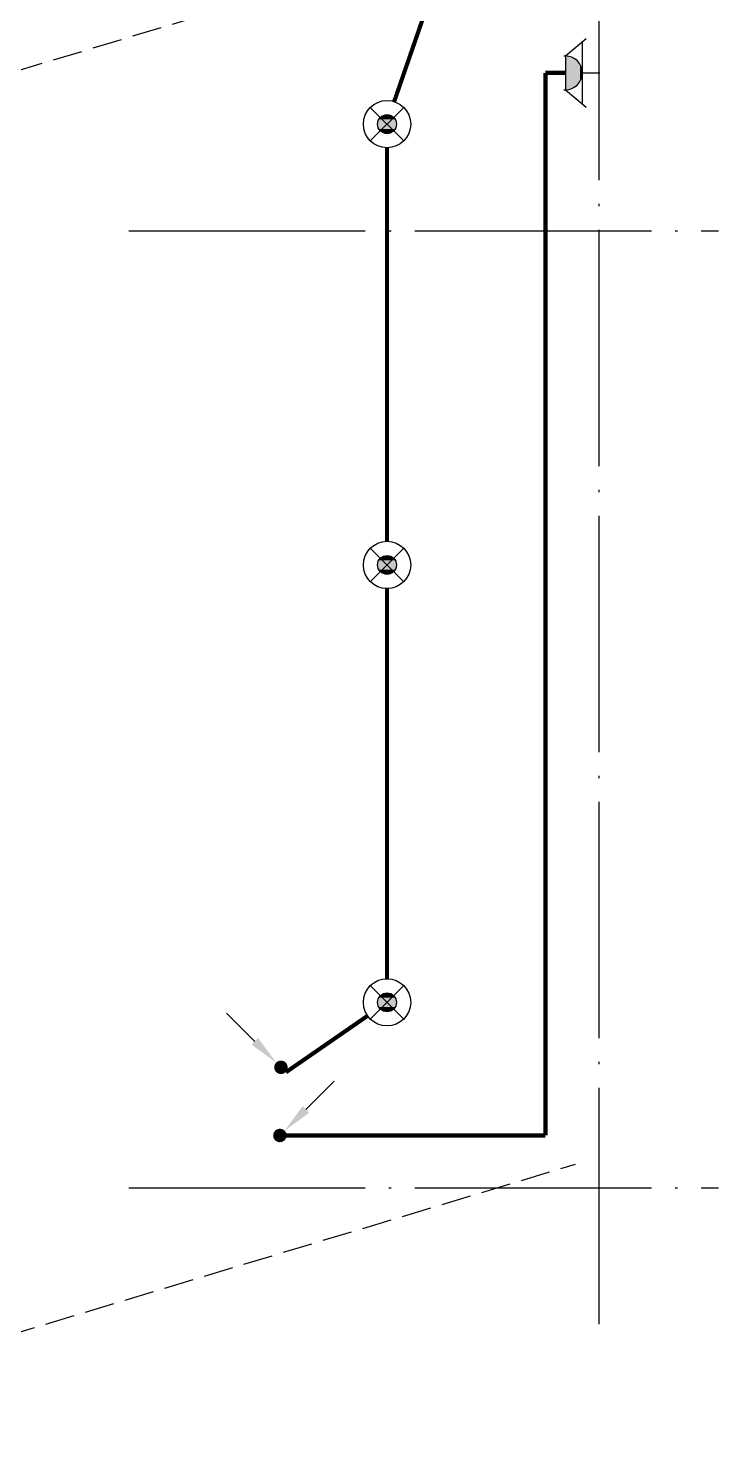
# Model space of a CAD drawing. Extents: x 532544 to 585094, y 87854 to 151914.
# Drawn here: x 544298 to 550135, y 98881 to 110860 of the extents above; entities that cross this region are included whole.
import ezdxf

# ---------------------------------------------------------------- set-up
doc = ezdxf.new("R2010")
doc.units = 0
doc.header["$LTSCALE"] = 1000
doc.header["$MEASUREMENT"] = 0
doc.linetypes.add('$0$DASH', pattern=[0.35, 0.25, -0.1])
doc.linetypes.add('DOTE', pattern=[2.42, 2, -0.2, 0.02, -0.2])
for name, color, linetype in [('A_AXIS-轴线', 1, 'DOTE'), ('EQUIP-插座', 80, 'Continuous'), ('EQUIP-照明', 3, 'Continuous'), ('LWIRE', 4, 'Continuous'), ('WIRE-照明', 1, 'Continuous')]:
    doc.layers.add(name, color=color, linetype=linetype)
doc.styles.add('_TCH_LABEL', font='COMPLEX', dxfattribs={"bigfont": 'GBCBIG'})
doc.styles.get("Standard").update_dxf_attribs({"font": 'gbenor.shx', "bigfont": 'gbcbig.shx'})

# ---------------------------------------------------------------- blocks, each defined once
blk = doc.blocks.new('$TelecSys$00000078')
for p, q in [((1.15, 1.15), (0.55, 0.55)), ((0.104, 0.104), (0.104, 0.104)), ((-0.104, -0.104), (-0.104, -0.104))]:
    blk.add_line(p, q)
at = {"const_width": 0.142}
blk.add_lwpolyline([(-0.071, 0, 1), (0.071, 0, 1)], format="xyb", close=True, dxfattribs=at)
blk.add_solid([(0.62, 0.48), (0.48, 0.62), (0.1, 0.1)])
at = {"width": 0.8, "flags": 9}
blk.add_attdef('A', (0, 0), '', height=0.00002, dxfattribs=at)
blk = doc.blocks.new('$equip$00001149')
for p, q in [((-0.354, 0.354), (0.354, -0.354)), ((0.354, 0.354), (-0.354, -0.354))]:
    blk.add_line(p, q)
for radius in [0.5, 0.2]:
    blk.add_circle((0, 0), radius)
for points in [[(-0.173, 0.1), (0.173, 0.1), (-0.2, 0), (0.2, 0)], [(-0.173, -0.1), (0.173, -0.1), (-0.2, 0), (0.2, 0)], [(-0.1, 0.173), (0.1, 0.173), (-0.173, 0.1), (0.173, 0.1)], [(0, 0.2), (0, 0.2), (-0.1, 0.173), (0.1, 0.173)], [(-0.1, -0.173), (0.1, -0.173), (-0.173, -0.1), (0.173, -0.1)], [(0, -0.2), (0, -0.2), (-0.1, -0.173), (0.1, -0.173)]]:
    blk.add_solid(points)
at = {"flags": 9}
blk.add_attdef('A', (0, 0), '', height=0.00002, dxfattribs=at)
blk = doc.blocks.new('$equip$00001248')
for p, q in [((-0.357, 0.714), (-0.724, 0.277)), ((-0.357, 0.75), (-0.357, 0.714)), ((0.357, 0.714), (-0.357, 0.714)), ((0.357, 0.75), (0.357, 0.714)), ((0.357, 0.714), (0.724, 0.277)), ((0.657, 0.357), (-0.657, 0.357)), ((0, 0.357), (0, 0))]:
    blk.add_line(p, q)
blk.add_arc((0, 0.714), 0.357, 180, 0)
for points in [[(0.309, 0.536), (-0.309, 0.536), (0.357, 0.714), (-0.357, 0.714)], [(0.179, 0.405), (-0.179, 0.405), (0.309, 0.536), (-0.309, 0.536)], [(0, 0.357), (0, 0.357), (0.179, 0.405), (-0.179, 0.405)]]:
    blk.add_solid(points)
at = {"layer": 'EQUIP-照明'}
for p in [(0, 0.714), (-0.657, 0.357), (0.657, 0.357), (0, 0)]:
    blk.add_point(p, dxfattribs=at)
at = {"layer": 'EQUIP-照明', "style": '_TCH_LABEL', "flags": 9}
blk.add_attdef('A', (0, 0), '', height=0.00002, dxfattribs=at)

msp = doc.modelspace()

# ---------------------------------------------------------------- linework, layer by layer
at = {"color": 8, "linetype": '$0$DASH'}
for p, q in [((541496.1, 109681), (549325, 112047)), ((541096.1, 98881), (548925, 101247))]:
    msp.add_line(p, q, dxfattribs=at)
at = {"layer": 'A_AXIS-轴线'}
for p, q in [((549125, 99893.1), (549125, 114338.8)), ((545147.2, 109147), (550135.2, 109147)), ((545147.3, 101047), (550135.2, 101047))]:
    msp.add_line(p, q, dxfattribs=at)
at = {"layer": 'WIRE-照明', "linetype": 'Continuous', "const_width": 35}
for points in [[(547391.3, 110239.2), (548007.9, 112025)], [(548671, 101489.5), (548671, 110482.5)], [(548839.3, 110482.5), (548671, 110482.5)], [(547331, 106518), (547331, 109848.5)], [(547331, 102816), (547331, 106118)], [(546475.6, 102024.3), (547166.5, 102502.2)], [(546453.5, 101489.5), (548671, 101489.5)]]:
    msp.add_lwpolyline(points, dxfattribs=at)

# ---------------------------------------------------------------- block references
at = {"layer": 'EQUIP-插座', "xscale": 400, "yscale": 400, "zscale": 400, "rotation": 90}
msp.add_blockref('$equip$00001248', (549125, 110482.5), dxfattribs=at)
at = {"layer": 'EQUIP-照明', "xscale": 400, "yscale": 400, "zscale": 400}
for p in [(547331, 110048.5), (547331, 106318), (547331, 102616)]:
    msp.add_blockref('$equip$00001149', p, dxfattribs=at)
at = {"layer": 'LWIRE', "yscale": 400, "zscale": 400}
for p, xscale in [((546433.9, 102066), -400), ((546425, 101489.5), 400)]:
    msp.add_blockref('$TelecSys$00000078', p, dxfattribs=dict(at, xscale=xscale))

doc.saveas('drawing.dxf')
